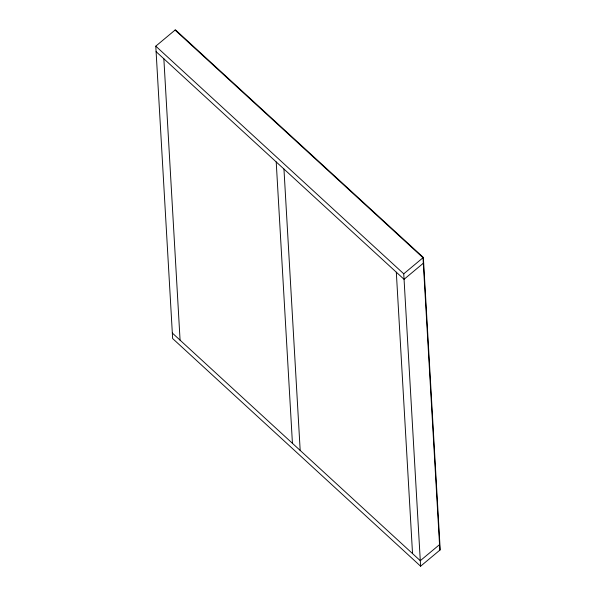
<?xml version="1.0" encoding="UTF-8"?>
<svg xmlns="http://www.w3.org/2000/svg" width="596" height="596" viewBox="0 0 596 596"><rect width="100%" height="100%" fill="white"/><g stroke="black" fill="none" stroke-linecap="round" stroke-linejoin="round"><path stroke-width="0.89" d="M155.787 46.16L175.395 29.8L423.354 257.45L440.213 549.84L420.605 566.2L172.646 338.55L155.787 46.16L403.745 273.81L420.605 566.2M403.745 273.81L423.354 257.45M423.324 263.238L404.058 279.308L156.107 51.658M439.55 544.625L420.284 560.702L172.333 333.052M175.053 30.091L423.004 257.733L439.863 550.13M396.31 272.193L412.536 553.587M283.957 169.041L300.183 450.434M276.209 161.926L292.435 443.32M163.855 58.773L180.081 340.167"/></g></svg>
